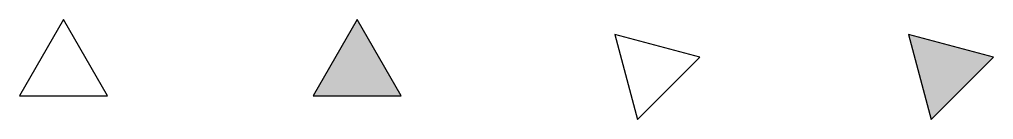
# Model space of a CAD drawing. Header units: metres. Extents: x 85 to 417, y 83 to 117.
import ezdxf

# ---------------------------------------------------------------- set-up
doc = ezdxf.new("R2010")
doc.units = ezdxf.units.M

msp = doc.modelspace()

# ---------------------------------------------------------------- hatches: boundary and pattern name
at = {"layer": 'SYMBOLS'}
for points in [[(200, 117.32), (185, 91.34), (215, 91.34)], [(387.75, 112.25), (395.52, 83.27), (416.73, 104.48)]]:
    msp.add_hatch(color=256, dxfattribs=at).paths.add_polyline_path(points)

# ---------------------------------------------------------------- linework, layer by layer
for points in [[(100, 117.32), (85, 91.34), (115, 91.34)], [(200, 117.32), (185, 91.34), (215, 91.34)], [(287.75, 112.25), (295.52, 83.27), (316.73, 104.48)], [(387.75, 112.25), (395.52, 83.27), (416.73, 104.48)]]:
    msp.add_lwpolyline(points, close=True, dxfattribs=at)

doc.saveas('drawing.dxf')
